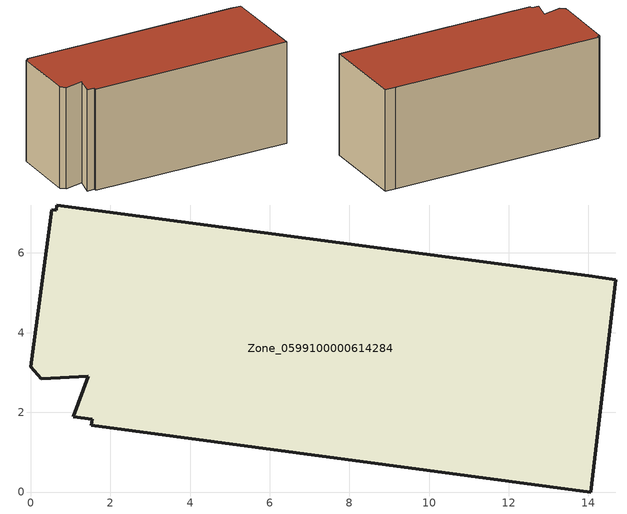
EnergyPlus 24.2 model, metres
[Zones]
Zone_0599100000614284
 floor ground (C_G): 1.54,1.83 1.07,1.9 1.44,2.91 0.26,2.84 0,3.14 0.53,7.09 0.64,7.07 0.66,7.21 14.01,5.43 14.69,5.33 14.06,0 1.52,1.67 z0
 wall outside (C_F): 14.69,5.33 14.01,5.43 0.66,7.21 0.64,7.07 0.53,7.09 0,3.14 0.26,2.84 1.44,2.91 1.07,1.9 1.54,1.83 1.52,1.67 14.06,0 14.69,5.33 z0:6.57
 roof outside (C_R): 1.54,1.83 1.52,1.67 14.06,0 14.69,5.33 14.01,5.43 0.66,7.21 0.64,7.07 0.53,7.09 0,3.14 0.26,2.84 1.44,2.91 1.07,1.9 z6.57
[BUILDING]
Pand.0599100000614284: North Axis=0; Terrain=City; Loads Convergence Tolerance Value=0.04; Temperature Convergence Tolerance Value=0.4; Solar Distribution=FullExterior; Maximum Number of Warmup Days=25; Minimum Number of Warmup Days=1
[Site:Location]
Rotterdam.The.Hague.AP_ZH_NLD Design_Conditions: Latitude=51.96; Longitude=4.45; Time Zone=1; Elevation=-4.5
[SITE:GROUNDTEMPERATURE:BUILDINGSURFACE]
18, 18, 18, 18, 18, 18, 18, 18, 18, 18, 18, 18
[MATERIAL] Thermal Absorptance=0.9; Solar Absorptance=0.7; Visible Absorptance=0.7
Name | Roughness | Thickness | Conductivity | Density | Specific Heat
G.TC.1946 | MediumSmooth | 0.15 | 1 | 540 | 1210
F.TC.1946 | Rough | 0.3 | 0.857143 | 1920 | 840
R.TC.1946 | MediumRough | 0.2 | 0.909091 | 1500 | 1000
[CONSTRUCTION]
C_G: G.TC.1946
C_F: F.TC.1946
C_R: R.TC.1946
[ZONE]
Zone_0599100000614284: Type=1; Multiplier=1; Ceiling Height=Autocalculate; Volume=Autocalculate; Floor Area=autocalculate; Part of Total Floor Area=Yes
[ZONEINFILTRATION:DESIGNFLOWRATE]
Infil_Zone_0599100000614284: Zone or ZoneList or Space or SpaceList=Zone_0599100000614284; Schedule=AlwaysOn; Design Flow Rate Calculation Method=Flow/Area; Flow Rate per Floor Area=0.003; Constant Term Coefficient=1; Temperature Term Coefficient=0; Velocity Term Coefficient=0; Velocity Squared Term Coefficient=0
[HVACTEMPLATE:ZONE:IDEALLOADSAIRSYSTEM]
Zone_0599100000614284: Maximum Heating Supply Air Temperature=50; Minimum Cooling Supply Air Temperature=13; Maximum Heating Supply Air Humidity Ratio=0.0156; Minimum Cooling Supply Air Humidity Ratio=0.0077; Heating Limit=NoLimit; Cooling Limit=NoLimit; Dehumidification Control Type=ConstantSensibleHeatRatio; Cooling Sensible Heat Ratio=0.7; Dehumidification Setpoint=60; Humidification Control Type=None; Humidification Setpoint=30; Outdoor Air Method=None; Outdoor Air Flow Rate per Person=0.00944; Outdoor Air Flow Rate per Zone Floor Area=0; Outdoor Air Flow Rate per Zone=0; Demand Controlled Ventilation Type=None; Outdoor Air Economizer Type=NoEconomizer; Heat Recovery Type=None; Sensible Heat Recovery Effectiveness=0.7; Latent Heat Recovery Effectiveness=0.65
[ZONECONTROL:THERMOSTAT]
ThermostatControl_Zone_0599100000614284: Zone or ZoneList=Zone_0599100000614284; Control Type Schedule=DualSetpointControlType; Control 1=Thermostat_Zone_0599100000614284; Temperature Difference Between Cutout And Setpoint=0
[THERMOSTATSETPOINT:DUALSETPOINT]
Thermostat_Zone_0599100000614284: Heating Setpoint Temperature Schedule=HeatingSetpoint_Zone_0599100000614284; Cooling Setpoint Temperature Schedule=CoolingSetpoint_Zone_0599100000614284
[SCHEDULE:COMPACT]
HeatingSetpoint_Zone_0599100000614284: Through: 12/31, For: AllDays, Until: 24:00, 21
CoolingSetpoint_Zone_0599100000614284: Through: 12/31, For: AllDays, Until: 24:00, 24
DualSetpointControlType: Through: 12/31, For: AllDays, Until: 24:00, 4
AlwaysOn: Through: 12/31, For: AllDays, Until: 24:00, 1
